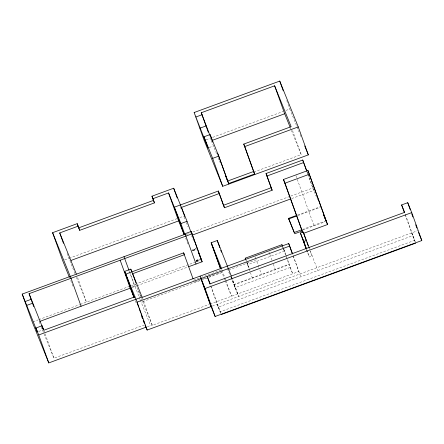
<?xml version="1.0" encoding="UTF-8"?>
<svg xmlns="http://www.w3.org/2000/svg" width="444" height="444" viewBox="0 0 444 444"><rect width="100%" height="100%" fill="white"/><g stroke="black" fill="none" stroke-linecap="round" stroke-linejoin="round"><path stroke-width="0.33" stroke-dasharray="2.22 1.67" d="M206.149 139.766L210.04 138.334M212.632 137.379L283.322 111.416M285.919 110.462L289.81 109.035L296.753 126.224M209.196 147.536L213.475 145.965M253.818 172.044L301.21 154.64L292.546 130.586M64.624 259.934L68.526 258.497M69.181 258.258L177.234 218.57M179.837 217.616L183.738 216.178M186.325 234.438L190.221 233.006M192.813 232.051L290.093 196.32M290.742 196.082L312.792 187.984L317.571 199.822M291.675 198.585L313.791 190.459L307.942 174.209M196.187 248.646L191.908 250.216L196.187 248.673M192.618 250.272L196.287 248.923M192.724 250.583L196.392 249.234M192.824 250.827L196.492 249.484M297.635 215.035L320.346 206.693M297.835 215.59L320.546 207.248M196.009 260.373L199.678 259.024M196.109 260.656L200.394 259.08M196.209 260.9L200.494 259.329M195.704 261.438L200.594 259.64M196.415 261.461L200.083 260.112M32.912 321.8L38.101 319.896M38.75 319.658L79.604 304.651M80.253 304.412L128.888 286.546M131.48 285.597L195.288 262.16M196.514 261.71L200.183 260.362M132.329 286.785L134.621 285.942M131.857 287.59L136.413 285.919M137.063 285.681L187.834 267.027M302.236 229.559L325.408 221.051M302.891 229.953L324.953 221.85M38.545 331.496L42.824 329.92M139.638 296.903L140.654 296.531M193.495 280.253L218.454 271.084M219.092 270.851L221.012 270.146M200.644 279.759L194.244 282.112L194.444 282.667M203.202 278.821L205.122 278.116M208.963 276.706L216 274.12M216.644 273.881L220.479 272.472M228.693 269.958L256.21 259.851L258.941 267.432M142.707 301.676L200.843 280.319M201.487 280.081L221.961 272.561L221.761 272.006M284.515 251.154L247.83 264.63L246.17 260.528M231.196 276.906L233.927 284.493L288.961 264.28L292.668 273.765L287.029 258.108M307.748 252.858L309.451 257.07L312.199 256.06L310.323 250.843M233.927 284.493L234.077 284.865L289.111 264.652M290.115 267.443L235.081 287.662L234.077 284.865M44.05 333.833L53.891 358.197L144.35 324.969M147.347 326.717L152.114 324.964M142.646 301.526L152.264 325.335L209.435 304.34M210.084 304.101L298.784 271.517L299.783 273.998M212.343 306.116L417.798 230.647M210.684 286.114L218.243 307.115L412.687 235.692L415.19 241.886M411.682 232.895L414.685 240.326L220.235 311.749L217.233 304.318M297.008 126.862L299.067 131.951M300.094 134.499L300.866 136.408M290.37 127.811L291.142 129.726M291.403 130.364L301.21 154.64M308.796 247.635L317.91 270.501M306.532 249.85L307.259 251.659M282.706 246.764L283.572 248.812M283.688 249.201L284.92 252.236M211.316 140.709L217.255 155.4M218.282 157.959L219.314 160.512M219.575 161.15L220.346 163.065M252.42 278.127L250.449 272.699M227.328 268.459L229.898 274.819M230.936 277.389L238.633 296.453L231.613 276.951M221.212 270.701L225.08 280.275M225.319 280.874L231.518 296.226L225.902 280.619M183.994 216.811L185.27 219.969M186.291 222.494L188.078 226.912M191.647 235.753L192.668 238.278M192.924 238.905L193.684 240.803M218.243 307.115L220.746 313.309M185.614 238.195L188.201 244.605M135.603 284.082L140.432 296.037M141.447 298.557L141.958 299.817M140.099 299.55L129.626 272.289M140.354 300.183L150.588 325.524M135.254 300.605L136.613 303.968M74.914 273.576L66.977 253.08M76.451 277.383L86.447 302.136L77.323 276.784M70.713 280.558L73.304 286.979M39.128 321.65L39.905 323.576M41.203 326.778L43.79 333.194M405.322 214.324L415.689 243.123M405.128 214.691L412.687 235.692M286.763 100.583L289.81 109.035M307.004 171.606L307.703 173.56M306.937 171.734L307.642 173.682M307.875 174.331L312.792 187.984M295.937 175.63L313.819 225.308M306.882 249.944L309.451 257.07M306.582 249.622L307.281 251.565M293.229 255.794L300.788 276.79M293.168 255.916L298.784 271.517M283.71 248.918L285.858 254.85M286.091 255.5L286.796 257.459M282.678 246.842L283.377 248.779M283.611 249.423L286.169 256.527M286.402 257.176L288.961 264.28M268.925 251.892L269.619 253.829M269.852 254.479L271.944 260.289M273.343 264.163L275.202 269.33M255.134 256.854L255.777 258.652M259.851 269.963L261.444 274.386M210.145 137.457L210.85 139.41M247.025 262.393L249.123 268.22L246.736 262.382L250.222 272.067M245.526 259.024L246.131 260.7M231.552 277.073L237.634 293.978M221.456 268.27L221.922 269.569M222.161 270.218L224.731 277.372M224.969 278.022L225.669 279.97M210.872 285.747L221.245 314.546M180.231 206.427L180.93 208.38M142.202 297.38L152.264 325.335M138.545 290.659L140.421 295.876M129.221 270.94L134.826 286.502M43.828 330.242L53.891 358.197"/><path stroke-width="0.67" d="M194.139 112.521L279.742 81.08L298.257 126.917L308.325 154.873L222.716 186.314L204.201 140.476L194.139 112.521L207.97 147.985L203.946 136.802L210.062 134.56L218.77 156.116L228.832 184.071M208.275 132.257L201.254 112.754L274.631 85.803L291.142 126.684L243.756 144.089L253.818 172.044M195.937 116.983L202.053 114.735L210.473 136.791M199.967 128.166L206.077 125.918M211.966 140.471L284.693 113.758L290.115 127.173M203.946 136.802L212.654 158.358L218.77 156.116M243.756 144.089L244.755 146.57L298.257 126.917M69.414 277.345L62.671 260.65L52.603 232.695L77.201 223.659L79.709 230.331L154.479 202.869L151.97 196.198L173.676 188.223L187.035 221.301L191.264 233.044M63.464 243.329L59.724 232.928L78.2 226.14M152.969 198.673L168.565 192.946L180.924 223.548L187.035 221.301M77.201 223.659L78.71 227.855L153.48 200.394L154.479 202.869M227.628 181.035L253.618 171.489L254.617 173.965L228.632 183.511L217.765 153.635M306.771 170.957L302.725 160.029L266.039 173.504L272.172 190.237L224.475 207.759L218.343 191.025L174.314 207.193L184.149 234.499M219.342 193.501L181.435 207.426L184.71 216.528M267.038 175.985L303.729 162.504M302.603 232.301L283.477 179.481L307.936 170.496L327.55 224.531L303.735 233.278M71.079 260.406L178.627 220.901L184.06 234.354M218.343 191.025L223.476 205.283L271.173 187.762L272.172 190.237M283.477 179.481L284.976 183.194L309.435 174.209M188.484 266.788L202.153 261.771L191.142 231.463L185.026 233.705L196.043 264.014M146.048 327.195L48.779 362.92L32.262 322.039L22.2 294.083L185.226 234.204M33.744 306.699L29.065 293.695L192.091 233.816M192.147 235.142L290.37 199.062M25.203 301.515L31.319 299.273L43.434 329.698L42.025 325.785L35.909 328.027L37.318 331.94L22.2 294.083M26.612 305.433L32.728 303.185M134.071 297.474L124.675 271.378L130.791 269.136L142.202 297.38L288.717 243.562L292.529 253.84M135.92 282.822L132.645 273.72L184.382 254.712L183.633 252.858L125.78 274.103L134.205 297.508M220.54 268.842L211.15 242.751L217.26 240.504L231.38 276.301M294.194 232.412L288.55 218.37L296.986 215.273M288.75 218.931L296.536 216.067M39.782 321.412L130.553 288.067M294.255 232.495L301.593 229.798M302.092 231.035L294.755 233.733L288.55 218.37M306.044 248.646L300.41 232.995L303.163 231.984L309.146 247.58M134.937 296.775L43.828 330.242L42.025 325.785M245.526 259.024L245.227 258.186L281.912 244.711L282.623 246.464M35.909 328.027L38.711 334.965L142.052 297.008M124.675 271.378L137.091 302.103L289.721 246.043M404.429 212.743L401.62 204.939L407.731 202.692L411.738 212.604L421.8 240.559L215.124 316.472L210.117 304.084L201.926 281.329M306.565 240.409L303.813 241.419L306.416 248.646M200.055 276.129L205.056 288.517L411.738 212.604M145.094 324.969L147.153 330.059L211.383 306.465M221.245 314.546L415.689 243.123M418.548 232.506L421.8 240.559M401.62 204.939L404.623 212.371L210.173 283.794L207.17 276.362L209.979 284.166M304.723 145.959L308.325 154.873M323.976 215.679L327.55 224.531M323.399 214.313L324.176 216.239M324.697 217.521L326.251 221.373L307.936 170.496M300.41 232.995L304.318 242.818M201.254 112.754L202.053 114.735M225.252 175.202L227.572 180.952M245.227 258.186L245.699 259.357M223.476 205.283L224.475 207.759M211.15 242.751L221.456 268.27M198.129 251.798L202.153 261.771M124.009 256.688L128.988 270.285M130.037 287.629L134.038 297.536M141.753 316.694L142.524 318.603M143.207 320.285L144.583 323.698M78.71 227.855L79.709 230.331M59.724 232.928L76.385 274.181M52.603 232.695L71.018 278.288L81.086 306.243M29.065 293.695L31.319 299.273M407.731 202.692L410.306 209.846M411.71 213.747L412.881 216.994M415.689 224.797L416.861 228.049M279.742 81.08L283.255 90.831M302.725 160.029L306.704 171.079M274.631 85.803L284.693 113.758M303.163 231.984L306.449 241.114M306.921 242.418L308.092 245.682M284.976 183.194L302.63 232.223M302.614 238.606L306.349 248.973M266.039 173.504L271.173 187.762M288.717 243.562L292.463 253.962M281.912 244.711L282.218 245.549M244.755 146.57L254.817 174.525M210.062 134.56L212.743 142.013M212.654 158.358L222.716 186.314M217.26 240.504L219.836 247.652M220.773 250.255L221.478 252.203M211.899 244.605L220.585 268.742M191.142 231.463L201.304 259.662M173.676 188.223L177.189 197.974M205.056 288.517L215.124 316.472M201.054 278.61L211.122 306.565M180.725 223.055L184.937 234.754M168.565 192.946L178.627 220.901M183.633 252.858L193.073 278.849M151.97 196.198L153.48 200.394M130.791 269.136L131.729 271.745M137.091 302.103L147.153 330.059M137.041 302.63L138.683 307.181M139.15 308.48L140.554 312.382M141.02 313.68L142.896 318.881M143.362 320.18L144.533 323.432M120.174 260.228L130.236 288.184M38.711 334.965L48.779 362.92"/></g></svg>
